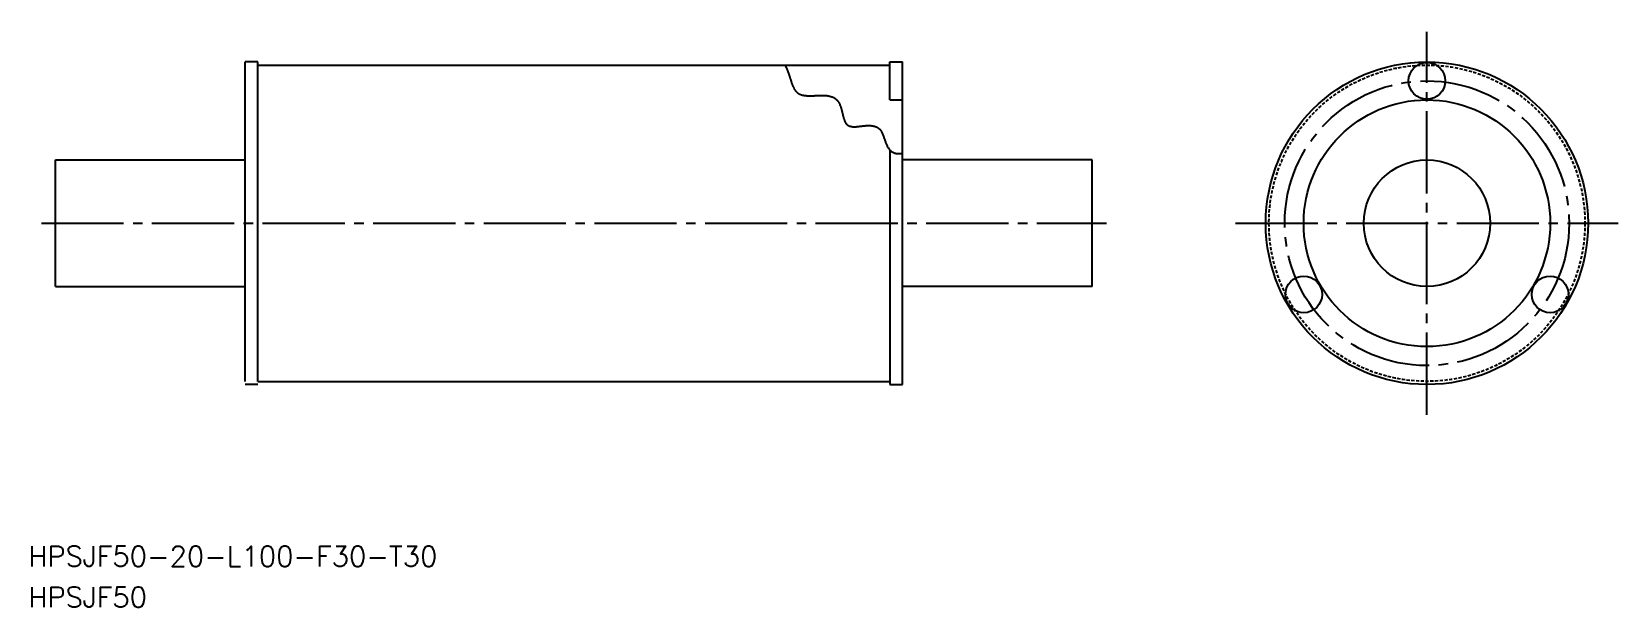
# Model space of a CAD drawing. Extents: x 55 to 306, y 137 to 228.
import ezdxf

# ---------------------------------------------------------------- set-up
doc = ezdxf.new("R2010")
doc.units = 0
doc.linetypes.add('CENTER', pattern=[17.5, 13, -1.5, 1.5, -1.5])
doc.linetypes.add('DASHED', pattern=[0.75, 0.5, -0.25])
doc.layers.get('0').update_dxf_attribs({"linetype": 'CONTINUOUS'})
doc.layers.add('CENTER', color=1, linetype='CENTER')
doc.styles.get("Standard").update_dxf_attribs({"font": 'txt.shx', "bigfont": '@extfont2.shx'})

msp = doc.modelspace()

# ---------------------------------------------------------------- linework, layer by layer
at = {"color": 7, "linetype": 'CONTINUOUS'}
for p, q in [((88.79, 172.93), (88.79, 223.43)), ((90.79, 223.43), (88.79, 223.43)), ((90.79, 172.93), (90.79, 223.43)), ((190.79, 217.43), (190.79, 223.43)), ((190.79, 223.43), (192.79, 223.43)), ((192.79, 172.43), (192.79, 223.43)), ((90.79, 222.93), (190.79, 222.93)), ((190.79, 217.43), (192.79, 217.43)), ((190.79, 209.5), (190.79, 172.43)), ((58.79, 207.93), (88.79, 207.93)), ((58.79, 187.93), (58.79, 207.93)), ((222.79, 207.93), (192.79, 207.93)), ((222.79, 187.93), (222.79, 207.93)), ((58.79, 187.93), (88.79, 187.93)), ((222.79, 187.93), (192.79, 187.93)), ((90.79, 172.43), (88.79, 172.43)), ((90.79, 172.93), (190.79, 172.93)), ((190.79, 172.43), (192.79, 172.43))]:
    msp.add_line(p, q, dxfattribs=at)
at = {"color": 3}
msp.add_polyline3d([(174.16, 222.93, 0), (174.21, 222.84, 0), (174.25, 222.76, 0), (174.3, 222.68, 0), (174.34, 222.59, 0), (174.38, 222.51, 0), (174.42, 222.42, 0), (174.46, 222.34, 0), (174.49, 222.26, 0), (174.53, 222.17, 0), (174.56, 222.09, 0), (174.6, 222, 0), (174.63, 221.92, 0), (174.66, 221.84, 0), (174.69, 221.76, 0), (174.72, 221.67, 0), (174.75, 221.59, 0), (174.78, 221.51, 0), (174.81, 221.43, 0), (174.84, 221.34, 0), (174.86, 221.26, 0), (174.89, 221.18, 0), (174.92, 221.1, 0), (174.94, 221.02, 0), (174.97, 220.94, 0), (174.99, 220.86, 0), (175.02, 220.78, 0), (175.04, 220.71, 0), (175.07, 220.63, 0), (175.09, 220.55, 0), (175.12, 220.47, 0), (175.14, 220.4, 0), (175.17, 220.32, 0), (175.19, 220.25, 0), (175.22, 220.18, 0), (175.24, 220.1, 0), (175.27, 220.03, 0), (175.29, 219.96, 0), (175.32, 219.89, 0), (175.35, 219.82, 0), (175.37, 219.76, 0), (175.4, 219.69, 0), (175.43, 219.62, 0), (175.46, 219.56, 0), (175.49, 219.49, 0), (175.51, 219.43, 0), (175.55, 219.37, 0), (175.58, 219.31, 0), (175.61, 219.25, 0), (175.64, 219.19, 0), (175.68, 219.13, 0), (175.71, 219.08, 0), (175.75, 219.02, 0), (175.78, 218.97, 0), (175.82, 218.92, 0), (175.86, 218.87, 0), (175.9, 218.81, 0), (175.95, 218.77, 0), (175.99, 218.72, 0), (176.03, 218.68, 0), (176.08, 218.63, 0), (176.13, 218.59, 0), (176.18, 218.55, 0), (176.23, 218.51, 0), (176.28, 218.47, 0), (176.33, 218.44, 0), (176.39, 218.4, 0), (176.45, 218.37, 0), (176.51, 218.34, 0), (176.57, 218.31, 0), (176.63, 218.29, 0), (176.7, 218.26, 0), (176.76, 218.24, 0), (176.83, 218.22, 0), (176.9, 218.2, 0), (176.98, 218.18, 0), (177.05, 218.16, 0), (177.13, 218.15, 0), (177.21, 218.13, 0), (177.29, 218.12, 0), (177.37, 218.11, 0), (177.45, 218.11, 0), (177.54, 218.1, 0), (177.62, 218.09, 0), (177.71, 218.09, 0), (177.8, 218.08, 0), (177.89, 218.08, 0), (177.98, 218.08, 0), (178.07, 218.08, 0), (178.16, 218.08, 0), (178.25, 218.08, 0), (178.35, 218.08, 0), (178.44, 218.08, 0), (178.53, 218.09, 0), (178.63, 218.09, 0), (178.72, 218.09, 0), (178.82, 218.09, 0), (178.91, 218.1, 0), (179.01, 218.1, 0), (179.1, 218.11, 0), (179.19, 218.11, 0), (179.29, 218.11, 0), (179.38, 218.12, 0), (179.48, 218.12, 0), (179.57, 218.12, 0), (179.66, 218.13, 0), (179.75, 218.13, 0), (179.84, 218.13, 0), (179.93, 218.13, 0), (180.02, 218.14, 0), (180.11, 218.14, 0), (180.2, 218.14, 0), (180.28, 218.13, 0), (180.37, 218.13, 0), (180.45, 218.13, 0), (180.53, 218.12, 0), (180.61, 218.12, 0), (180.69, 218.11, 0), (180.76, 218.11, 0), (180.84, 218.1, 0), (180.91, 218.09, 0), (180.98, 218.08, 0), (181.06, 218.07, 0), (181.12, 218.05, 0), (181.19, 218.04, 0), (181.26, 218.02, 0), (181.32, 218.01, 0), (181.39, 217.99, 0), (181.45, 217.97, 0), (181.51, 217.95, 0), (181.57, 217.93, 0), (181.63, 217.91, 0), (181.69, 217.89, 0), (181.75, 217.87, 0), (181.8, 217.84, 0), (181.85, 217.81, 0), (181.91, 217.79, 0), (181.96, 217.76, 0), (182.01, 217.73, 0), (182.06, 217.7, 0), (182.1, 217.67, 0), (182.15, 217.63, 0), (182.19, 217.6, 0), (182.24, 217.56, 0), (182.28, 217.53, 0), (182.32, 217.49, 0), (182.36, 217.45, 0), (182.4, 217.41, 0), (182.44, 217.37, 0), (182.48, 217.33, 0), (182.51, 217.28, 0), (182.55, 217.24, 0), (182.58, 217.19, 0), (182.62, 217.15, 0), (182.65, 217.1, 0), (182.68, 217.05, 0), (182.71, 217, 0), (182.74, 216.95, 0), (182.76, 216.89, 0), (182.79, 216.84, 0), (182.82, 216.78, 0), (182.84, 216.73, 0), (182.87, 216.67, 0), (182.89, 216.62, 0), (182.92, 216.56, 0), (182.94, 216.5, 0), (182.96, 216.44, 0), (182.98, 216.38, 0), (183, 216.32, 0), (183.02, 216.26, 0), (183.04, 216.2, 0), (183.06, 216.13, 0), (183.08, 216.07, 0), (183.1, 216.01, 0), (183.11, 215.94, 0), (183.13, 215.88, 0), (183.15, 215.82, 0), (183.16, 215.75, 0), (183.18, 215.69, 0), (183.2, 215.63, 0), (183.21, 215.56, 0), (183.23, 215.5, 0), (183.24, 215.44, 0), (183.26, 215.37, 0), (183.27, 215.31, 0), (183.29, 215.25, 0), (183.3, 215.18, 0), (183.32, 215.12, 0), (183.33, 215.06, 0), (183.35, 215, 0), (183.36, 214.94, 0), (183.38, 214.88, 0), (183.4, 214.81, 0), (183.41, 214.75, 0), (183.43, 214.7, 0), (183.44, 214.64, 0), (183.46, 214.58, 0), (183.47, 214.52, 0), (183.49, 214.47, 0), (183.51, 214.41, 0), (183.53, 214.36, 0), (183.54, 214.31, 0), (183.56, 214.25, 0), (183.58, 214.2, 0), (183.6, 214.15, 0), (183.62, 214.1, 0), (183.64, 214.06, 0), (183.66, 214.01, 0), (183.69, 213.96, 0), (183.71, 213.92, 0), (183.73, 213.88, 0), (183.75, 213.84, 0), (183.78, 213.8, 0), (183.8, 213.76, 0), (183.83, 213.72, 0), (183.86, 213.69, 0), (183.88, 213.65, 0), (183.91, 213.62, 0), (183.94, 213.59, 0), (183.97, 213.56, 0), (184, 213.53, 0), (184.04, 213.5, 0), (184.07, 213.47, 0), (184.1, 213.45, 0), (184.14, 213.42, 0), (184.17, 213.4, 0), (184.21, 213.38, 0), (184.25, 213.36, 0), (184.29, 213.34, 0), (184.33, 213.32, 0), (184.37, 213.3, 0), (184.41, 213.29, 0), (184.46, 213.27, 0), (184.5, 213.26, 0), (184.55, 213.25, 0), (184.59, 213.23, 0), (184.64, 213.22, 0), (184.69, 213.21, 0), (184.74, 213.21, 0), (184.8, 213.2, 0), (184.85, 213.19, 0), (184.9, 213.19, 0), (184.96, 213.19, 0), (185.02, 213.18, 0), (185.08, 213.18, 0), (185.14, 213.18, 0), (185.2, 213.18, 0), (185.26, 213.18, 0), (185.33, 213.19, 0), (185.39, 213.19, 0), (185.46, 213.19, 0), (185.53, 213.2, 0), (185.6, 213.21, 0), (185.68, 213.21, 0), (185.75, 213.22, 0), (185.82, 213.23, 0), (185.9, 213.24, 0), (185.98, 213.25, 0), (186.06, 213.26, 0), (186.13, 213.27, 0), (186.22, 213.28, 0), (186.3, 213.29, 0), (186.38, 213.3, 0), (186.46, 213.31, 0), (186.54, 213.32, 0), (186.63, 213.32, 0), (186.71, 213.33, 0), (186.79, 213.34, 0), (186.88, 213.35, 0), (186.96, 213.36, 0), (187.05, 213.36, 0), (187.13, 213.37, 0), (187.22, 213.37, 0), (187.3, 213.37, 0), (187.39, 213.38, 0), (187.47, 213.38, 0), (187.56, 213.37, 0), (187.64, 213.37, 0), (187.72, 213.37, 0), (187.81, 213.36, 0), (187.89, 213.35, 0), (187.97, 213.34, 0), (188.05, 213.33, 0), (188.13, 213.32, 0), (188.21, 213.3, 0), (188.28, 213.28, 0), (188.36, 213.26, 0), (188.44, 213.24, 0), (188.51, 213.21, 0), (188.58, 213.18, 0), (188.66, 213.15, 0), (188.73, 213.12, 0), (188.79, 213.08, 0), (188.86, 213.04, 0), (188.93, 213, 0), (188.99, 212.95, 0), (189.05, 212.9, 0), (189.11, 212.84, 0), (189.17, 212.79, 0), (189.23, 212.72, 0), (189.28, 212.66, 0), (189.33, 212.59, 0), (189.38, 212.52, 0), (189.43, 212.44, 0), (189.47, 212.36, 0), (189.51, 212.28, 0), (189.56, 212.19, 0), (189.6, 212.1, 0), (189.63, 212.01, 0), (189.67, 211.91, 0), (189.71, 211.82, 0), (189.75, 211.72, 0), (189.78, 211.62, 0), (189.81, 211.52, 0), (189.85, 211.41, 0), (189.88, 211.31, 0), (189.92, 211.2, 0), (189.96, 211.1, 0), (189.99, 210.99, 0), (190.03, 210.89, 0), (190.07, 210.78, 0), (190.11, 210.68, 0), (190.15, 210.57, 0), (190.19, 210.47, 0), (190.23, 210.37, 0), (190.28, 210.27, 0), (190.33, 210.17, 0), (190.38, 210.07, 0), (190.43, 209.98, 0), (190.49, 209.88, 0), (190.55, 209.8, 0), (190.61, 209.71, 0), (190.67, 209.63, 0), (190.74, 209.55, 0), (190.81, 209.47, 0), (190.89, 209.4, 0), (190.97, 209.33, 0), (191.06, 209.27, 0), (191.15, 209.21, 0), (191.24, 209.16, 0), (191.34, 209.11, 0), (191.44, 209.07, 0), (191.55, 209.03, 0), (191.66, 209, 0), (191.78, 208.97, 0), (191.91, 208.95, 0), (192.04, 208.94, 0), (192.18, 208.94, 0), (192.32, 208.94, 0), (192.47, 208.95, 0), (192.63, 208.97, 0), (192.79, 208.99, 0)], dxfattribs=at)
at = {"color": 7, "linetype": 'CONTINUOUS'}
for centre, radius in [((275.75, 197.93), 25.5), ((275.75, 220.43), 2.9), ((275.75, 197.93), 19.5), ((275.75, 197.93), 10), ((256.26, 186.68), 2.9), ((295.23, 186.68), 2.9)]:
    msp.add_circle(centre, radius, dxfattribs=at)
at = {"color": 3, "linetype": 'DASHED'}
msp.add_circle((275.75, 197.93), 25, dxfattribs=at)
at = {"layer": 'CENTER', "color": 1, "linetype": 'CENTER'}
for p, q in [((275.75, 167.65), (275.75, 228.2)), ((56.54, 197.93), (225.04, 197.93)), ((245.47, 197.93), (306.02, 197.93))]:
    msp.add_line(p, q, dxfattribs=at)
msp.add_circle((275.75, 197.93), 22.5, dxfattribs=at)

# ---------------------------------------------------------------- texts
at = {"color": 7, "linetype": 'CONTINUOUS'}
for s, p in [('HPSJF50-20-L100-F30-T30', (54.47, 143.68)), ('HPSJF50', (54.47, 137.22))]:
    msp.add_text(s, height=3.2, dxfattribs=at).set_placement(p)

doc.saveas('drawing.dxf')
